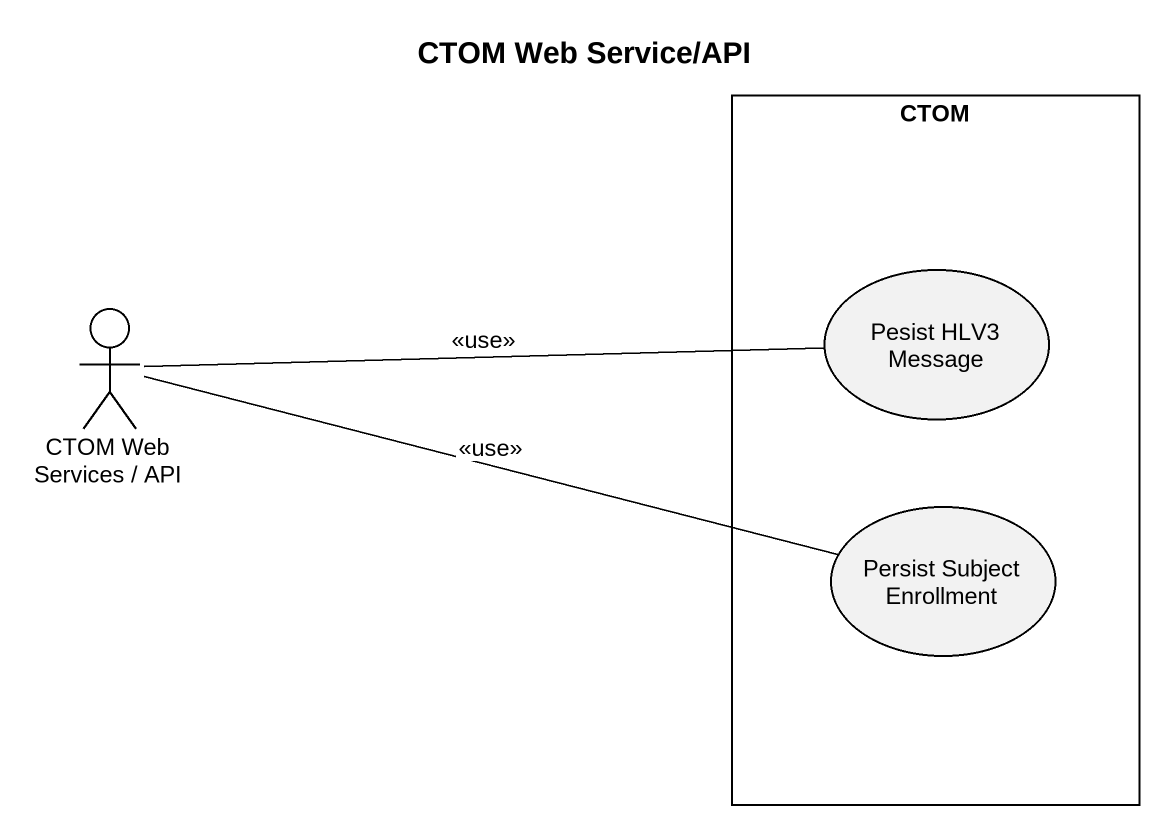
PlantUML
@startuml
title CTOM Web Service/API
rectangle CTOM {
  usecase "Pesist HLV3 Message" as Pesist_HLV3_Message
  usecase "Persist Subject Enrollment" as Persist_Subject_Enrollment
}
actor "CTOM Web Services / API" as CTOM_Web_Services_API
CTOM_Web_Services_API -right- Pesist_HLV3_Message : <<use>>
CTOM_Web_Services_API -right- Persist_Subject_Enrollment : <<use>>
@enduml
